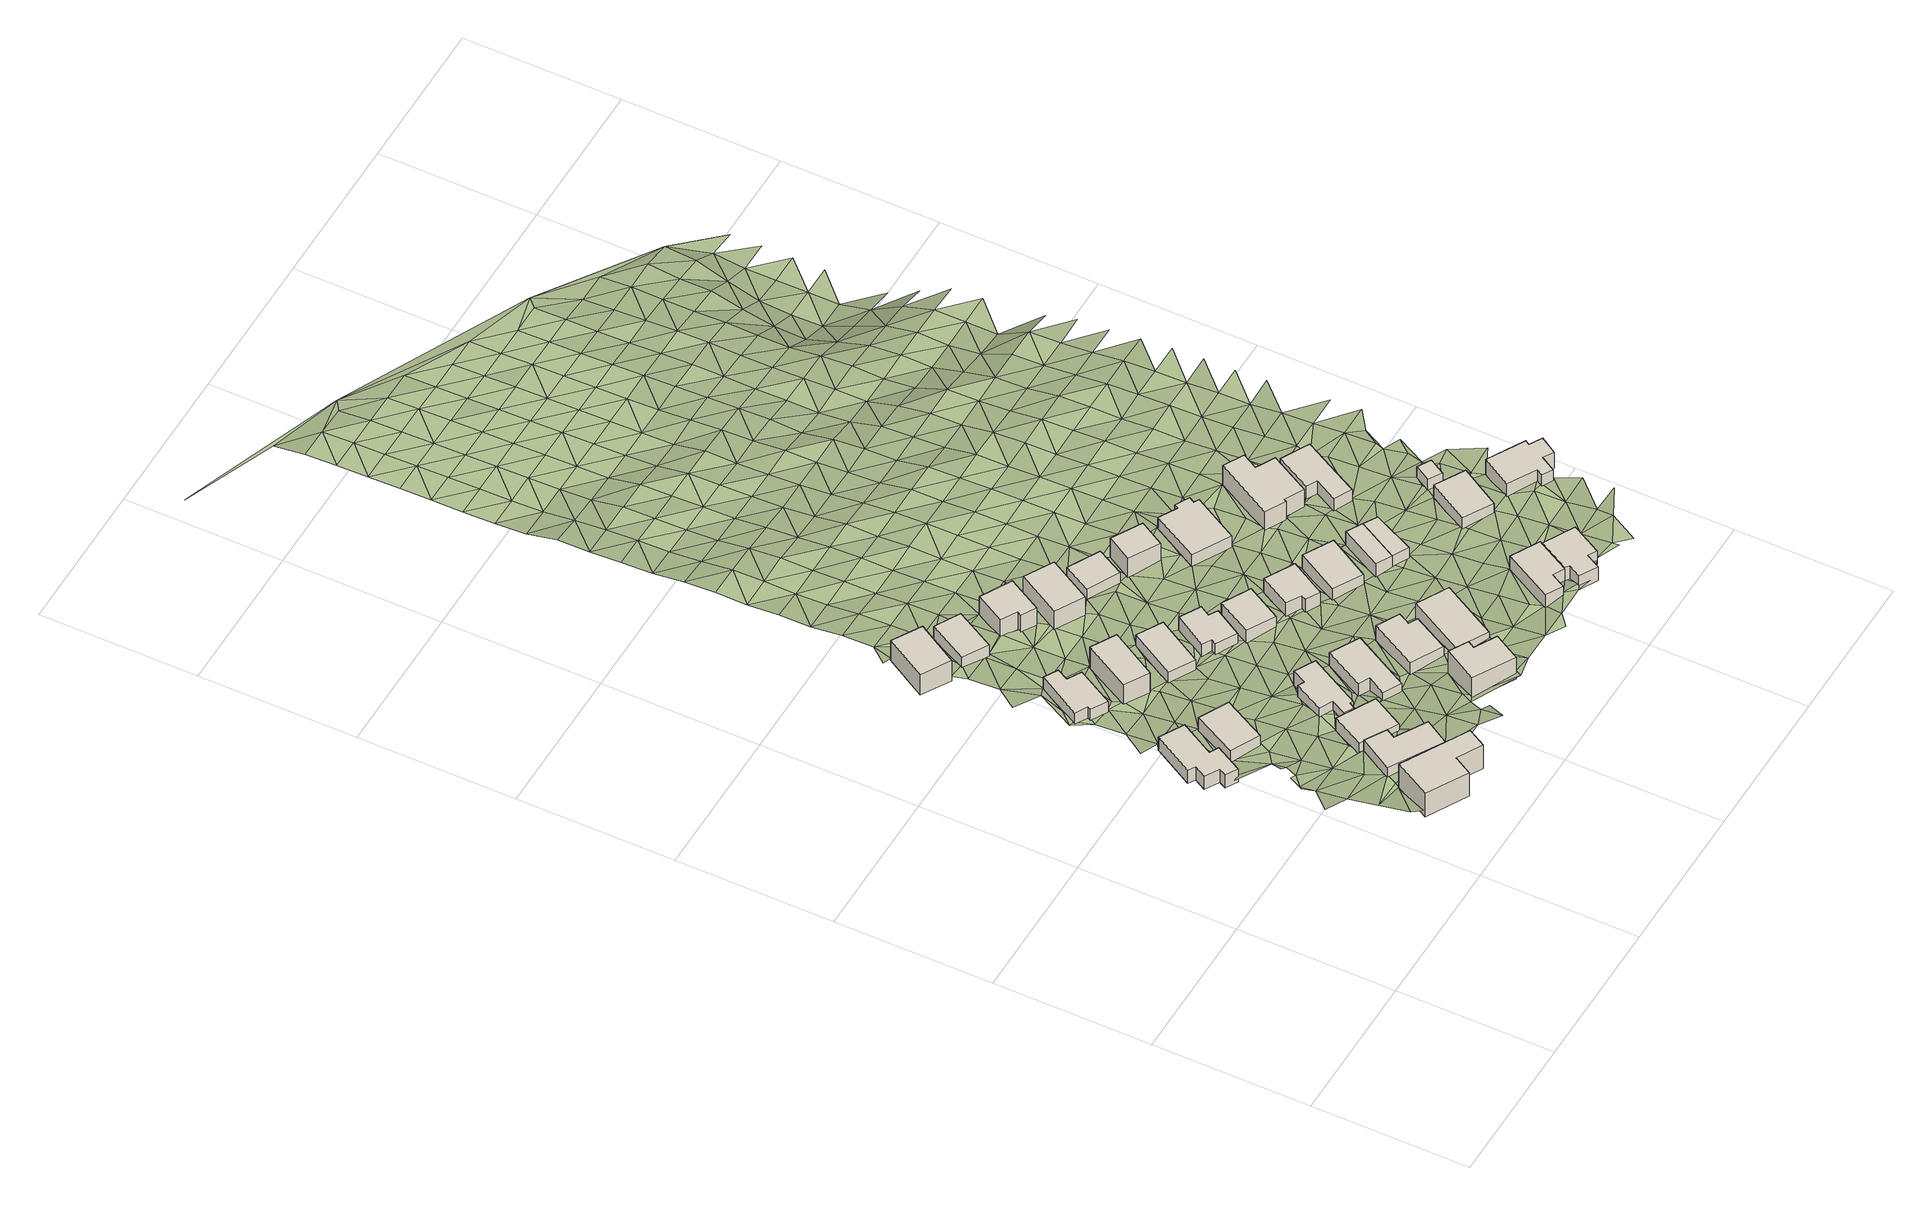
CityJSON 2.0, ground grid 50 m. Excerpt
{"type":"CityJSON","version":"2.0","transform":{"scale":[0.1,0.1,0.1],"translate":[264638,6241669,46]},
"CityObjects":{
"building1":{"type":"Building","attributes":{"osm_address":"7 Baris Road University Estate Cape Town","osm_building":"house","osm_building:levels":"2","footprint":{"type":"Polygon"},"plus_code":"4FRW3F63+9HP","ground_height":84.96,"building_height":6.9,"roof_height":91.86},"geometry":[{"type":"Solid","lod":"1","boundaries":[[[[0,1,2,3]],[[1,4,5,2]],[[4,6,7,5]],[[6,8,9,7]],[[8,10,11,9]],[[10,0,3,11]],[[3,2,5,7,9,11]],[[10,8,6,4,1,0]]]]}]},
"building2":{"type":"Building","attributes":{"osm_address":"58 Ritchie Street University Estate Cape Town","osm_building":"house","osm_building:levels":"1","footprint":{"type":"Polygon"},"plus_code":"4FRW3F63+JGF","ground_height":74.18,"building_height":4.1,"roof_height":78.28},"geometry":[{"type":"Solid","lod":"1","boundaries":[[[[12,13,14,15]],[[13,16,17,14]],[[16,18,19,17]],[[18,20,21,19]],[[20,22,23,21]],[[22,24,25,23]],[[24,26,27,25]],[[26,28,29,27]],[[28,30,31,29]],[[30,12,15,31]],[[15,14,17,19,21,23,25,27,29,31]],[[30,28,26,24,22,20,18,16,13,12]]]]}]},
"building3":{"type":"Building","attributes":{"osm_address":"5 Baris Road University Estate Cape Town","osm_building":"house","osm_building:levels":"1","footprint":{"type":"Polygon"},"plus_code":"4FRW3F63+CJC","ground_height":81.28,"building_height":4.1,"roof_height":85.38},"geometry":[{"type":"Solid","lod":"1","boundaries":[[[[32,33,34,35]],[[33,36,37,34]],[[36,38,39,37]],[[38,40,41,39]],[[40,42,43,41]],[[42,32,35,43]],[[35,34,37,39,41,43]],[[42,40,38,36,33,32]]]]}]},
"building4":{"type":"Building","attributes":{"osm_address":"60 Ritchie Street University Estate Cape Town","osm_building":"house","osm_building:levels":"1","footprint":{"type":"Polygon"},"plus_code":"4FRW3F63+JH4","ground_height":74.35,"building_height":4.1,"roof_height":78.45},"geometry":[{"type":"Solid","lod":"1","boundaries":[[[[44,45,46,47]],[[45,48,49,46]],[[48,50,51,49]],[[50,44,47,51]],[[47,46,49,51]],[[50,48,45,44]]]]}]},
"building5":{"type":"Building","attributes":{"osm_address":"3 Baris Road University Estate Cape Town","osm_building":"house","osm_building:levels":"1","footprint":{"type":"Polygon"},"plus_code":"4FRW3F63+FJH","ground_height":78.42,"building_height":4.1,"roof_height":82.52},"geometry":[{"type":"Solid","lod":"1","boundaries":[[[[52,53,54,55]],[[53,56,57,54]],[[56,58,59,57]],[[58,52,55,59]],[[55,54,57,59]],[[58,56,53,52]]]]}]},
"building6":{"type":"Building","attributes":{"osm_address":"67 Ritchie Street University Estate Cape Town","osm_building":"house","osm_building:levels":"1","footprint":{"type":"Polygon"},"plus_code":"4FRW3F63+QH6","ground_height":70.47,"building_height":4.1,"roof_height":74.57},"geometry":[{"type":"Solid","lod":"1","boundaries":[[[[60,61,62,63]],[[61,64,65,62]],[[64,66,67,65]],[[66,68,69,67]],[[68,70,71,69]],[[70,72,73,71]],[[72,74,75,73]],[[74,60,63,75]],[[63,62,65,67,69,71,73,75]],[[74,72,70,68,66,64,61,60]]]]}]},
"building7":{"type":"Building","attributes":{"osm_address":"38 Selbourne Road University Estate Cape Town","osm_building":"house","osm_building:levels":"2","footprint":{"type":"Polygon"},"plus_code":"4FRW3F63+WGG","ground_height":69.22,"building_height":6.9,"roof_height":76.12},"geometry":[{"type":"Solid","lod":"1","boundaries":[[[[76,77,78,79]],[[77,80,81,78]],[[80,82,83,81]],[[82,76,79,83]],[[79,78,81,83]],[[82,80,77,76]]]]}]},
"building8":{"type":"Building","attributes":{"osm_address":"1 Baris Road University Estate Cape Town","osm_building":"house","osm_building:levels":"1","footprint":{"type":"Polygon"},"plus_code":"4FRW3F63+GMW","ground_height":75.71,"building_height":4.1,"roof_height":79.81},"geometry":[{"type":"Solid","lod":"1","boundaries":[[[[84,85,86,87]],[[85,88,89,86]],[[88,90,91,89]],[[90,92,93,91]],[[92,94,95,93]],[[94,96,97,95]],[[96,98,99,97]],[[98,100,101,99]],[[100,102,103,101]],[[102,84,87,103]],[[87,86,89,91,93,95,97,99,101,103]],[[102,100,98,96,94,92,90,88,85,84]]]]}]},
"building9":{"type":"Building","attributes":{"osm_address":"69 Ritchie Street University Estate Cape Town","osm_building":"house","osm_building:levels":"2","footprint":{"type":"Polygon"},"plus_code":"4FRW3F63+PJV","ground_height":71.17,"building_height":6.9,"roof_height":78.07},"geometry":[{"type":"Solid","lod":"1","boundaries":[[[[104,105,106,107]],[[105,108,109,106]],[[108,110,111,109]],[[110,104,107,111]],[[107,106,109,111]],[[110,108,105,104]]]]}]},
"building10":{"type":"Building","attributes":{"osm_address":"40 Selbourne Road University Estate Cape Town","osm_building":"house","osm_building:levels":"1","footprint":{"type":"Polygon"},"plus_code":"4FRW3F63+WH5","ground_height":68.8,"building_height":4.1,"roof_height":72.9},"geometry":[{"type":"Solid","lod":"1","boundaries":[[[[112,113,114,115]],[[113,116,117,114]],[[116,118,119,117]],[[118,112,115,119]],[[115,114,117,119]],[[118,116,113,112]]]]}]},
"building11":{"type":"Building","attributes":{"osm_address":"64 Ritchie Street University Estate Cape Town","osm_building":"house","osm_building:levels":"1","footprint":{"type":"Polygon"},"plus_code":"4FRW3F63+GPG","ground_height":76.94,"building_height":4.1,"roof_height":81.04},"geometry":[{"type":"Solid","lod":"1","boundaries":[[[[120,121,122,123]],[[121,124,125,122]],[[124,126,127,125]],[[126,128,129,127]],[[128,130,131,129]],[[130,120,123,131]],[[123,122,125,127,129,131]],[[130,128,126,124,121,120]]]]}]},
"building12":{"type":"Building","attributes":{"osm_address":"71 Ritchie Street University Estate Cape Town","osm_building":"house","osm_building:levels":"1","footprint":{"type":"Polygon"},"plus_code":"4FRW3F63+PM8","ground_height":70.2,"building_height":4.1,"roof_height":74.3},"geometry":[{"type":"Solid","lod":"1","boundaries":[[[[132,133,134,135]],[[133,136,137,134]],[[136,138,139,137]],[[138,132,135,139]],[[135,134,137,139]],[[138,136,133,132]]]]}]},
"building13":{"type":"Building","attributes":{"osm_address":"8 Lorraine Avenue University Estate Cape Town","osm_building":"house","osm_building:levels":"2","footprint":{"type":"Polygon"},"plus_code":"4FRW3F63+CQ4","ground_height":81.63,"building_height":6.9,"roof_height":88.53},"geometry":[{"type":"Solid","lod":"1","boundaries":[[[[140,141,142,143]],[[141,144,145,142]],[[144,146,147,145]],[[146,148,149,147]],[[148,150,151,149]],[[150,140,143,151]],[[143,142,145,147,149,151]],[[150,148,146,144,141,140]]]]}]},
"building14":{"type":"Building","attributes":{"osm_address":"42 Selbourne Road University Estate Cape Town","osm_building":"house","osm_building:levels":"2","footprint":{"type":"Polygon"},"plus_code":"4FRW3F63+VMJ","ground_height":68.02,"building_height":6.9,"roof_height":74.92},"geometry":[{"type":"Solid","lod":"1","boundaries":[[[[152,153,154,155]],[[153,156,157,154]],[[156,158,159,157]],[[158,160,161,159]],[[160,162,163,161]],[[162,152,155,163]],[[155,154,157,159,161,163]],[[162,160,158,156,153,152]]]]}]},
"building15":{"type":"Building","attributes":{"osm_address":"66 Ritchie Street University Estate Cape Town","osm_building":"house","osm_building:levels":"1","footprint":{"type":"Polygon"},"plus_code":"4FRW3F63+FQQ","ground_height":78.39,"building_height":4.1,"roof_height":82.49},"geometry":[{"type":"Solid","lod":"1","boundaries":[[[[164,165,166,167]],[[165,168,169,166]],[[168,170,171,169]],[[170,172,173,171]],[[172,174,175,173]],[[174,164,167,175]],[[167,166,169,171,173,175]],[[174,172,170,168,165,164]]]]}]},
"building16":{"type":"Building","attributes":{"osm_address":"73 Ritchie Street University Estate Cape Town","osm_building":"house","osm_building:levels":"1","footprint":{"type":"Polygon"},"plus_code":"4FRW3F63+MPP","ground_height":71.17,"building_height":4.1,"roof_height":75.27},"geometry":[{"type":"Solid","lod":"1","boundaries":[[[[176,177,178,179]],[[177,180,181,178]],[[180,182,183,181]],[[182,184,185,183]],[[184,186,187,185]],[[186,188,189,187]],[[188,190,191,189]],[[190,176,179,191]],[[179,178,181,183,185,187,189,191]],[[190,188,186,184,182,180,177,176]]]]}]},
"building17":{"type":"Building","attributes":{"osm_address":"44 Selbourne Road University Estate Cape Town","osm_building":"house","osm_building:levels":"2","footprint":{"type":"Polygon"},"plus_code":"4FRW3F63+RPR","ground_height":68.4,"building_height":6.9,"roof_height":75.3},"geometry":[{"type":"Solid","lod":"1","boundaries":[[[[192,193,194,195]],[[193,196,197,194]],[[196,198,199,197]],[[198,192,195,199]],[[195,194,197,199]],[[198,196,193,192]]]]}]},
"building18":{"type":"Building","attributes":{"osm_address":"75 Ritchie Street University Estate Cape Town","osm_building":"house","osm_building:levels":"1","footprint":{"type":"Polygon"},"plus_code":"4FRW3F63+MQ3","ground_height":72.49,"building_height":4.1,"roof_height":76.59},"geometry":[{"type":"Solid","lod":"1","boundaries":[[[[200,201,202,203]],[[201,204,205,202]],[[204,206,207,205]],[[206,200,203,207]],[[203,202,205,207]],[[206,204,201,200]]]]}]},
"building19":{"type":"Building","attributes":{"osm_address":"68 Ritchie Street University Estate Cape Town","osm_building":"house","osm_building:levels":"1","footprint":{"type":"Polygon"},"plus_code":"4FRW3F63+FR9","ground_height":78.39,"building_height":4.1,"roof_height":82.49},"geometry":[{"type":"Solid","lod":"1","boundaries":[[[[208,209,210,211]],[[209,212,213,210]],[[212,214,215,213]],[[214,208,211,215]],[[211,210,213,215]],[[214,212,209,208]]]]}]},
"building20":{"type":"Building","attributes":{"osm_address":"46 Selbourne Road University Estate Cape Town","osm_building":"house","osm_building:levels":"1","footprint":{"type":"Polygon"},"plus_code":"4FRW3F63+RQC","ground_height":68.45,"building_height":4.1,"roof_height":72.55},"geometry":[{"type":"Solid","lod":"1","boundaries":[[[[216,217,218,219]],[[217,220,221,218]],[[220,222,223,221]],[[222,216,219,223]],[[219,218,221,223]],[[222,220,217,216]]]]}]},
"building21":{"type":"Building","attributes":{"osm_address":"77 Ritchie Street University Estate Cape Town","osm_building":"house","osm_building:levels":"1","footprint":{"type":"Polygon"},"plus_code":"4FRW3F63+JRP","ground_height":73.94,"building_height":4.1,"roof_height":78.04},"geometry":[{"type":"Solid","lod":"1","boundaries":[[[[224,225,226,227]],[[225,228,229,226]],[[228,230,231,229]],[[230,232,233,231]],[[232,234,235,233]],[[234,224,227,235]],[[227,226,229,231,233,235]],[[234,232,230,228,225,224]]]]}]},
"building22":{"type":"Building","attributes":{"osm_address":"79 Ritchie Street University Estate Cape Town","osm_building":"house","osm_building:levels":"1","footprint":{"type":"Polygon"},"plus_code":"4FRW3F63+JV4","ground_height":73.76,"building_height":4.1,"roof_height":77.86},"geometry":[{"type":"Solid","lod":"1","boundaries":[[[[236,237,238,239]],[[237,240,241,238]],[[240,242,243,241]],[[242,236,239,243]],[[239,238,241,243]],[[242,240,237,236]]]]}]},
"building23":{"type":"Building","attributes":{"osm_address":"48 Selbourne Road University Estate Cape Town","osm_building":"house","osm_building:levels":"2","footprint":{"type":"Polygon"},"plus_code":"4FRW3F63+RR2","ground_height":69.03,"building_height":6.9,"roof_height":75.93},"geometry":[{"type":"Solid","lod":"1","boundaries":[[[[244,245,246,247]],[[245,248,249,246]],[[248,250,251,249]],[[250,244,247,251]],[[247,246,249,251]],[[250,248,245,244]]]]}]},
"building24":{"type":"Building","attributes":{"osm_address":"70 Ritchie Street University Estate Cape Town","osm_building":"house","osm_building:levels":"1","footprint":{"type":"Polygon"},"plus_code":"4FRW3F63+CX2","ground_height":80.98,"building_height":4.1,"roof_height":85.08},"geometry":[{"type":"Solid","lod":"1","boundaries":[[[[252,253,254,255]],[[253,256,257,254]],[[256,258,259,257]],[[258,260,261,259]],[[260,262,263,261]],[[262,264,265,263]],[[264,252,255,265]],[[255,254,257,259,261,263,265]],[[264,262,260,258,256,253,252]]]]}]},
"building25":{"type":"Building","attributes":{"osm_address":"81 Ritchie Street University Estate Cape Town","osm_building":"house","osm_building:levels":"1","footprint":{"type":"Polygon"},"plus_code":"4FRW3F63+HWM","ground_height":75.16,"building_height":4.1,"roof_height":79.26},"geometry":[{"type":"Solid","lod":"1","boundaries":[[[[266,267,268,269,270,271]],[[267,272,273,269,268]],[[272,274,275,273]],[[274,266,271,270,275]],[[270,269,273,275]],[[274,272,267,266]]]]}]},
"building26":{"type":"Building","attributes":{"osm_address":"50 Selbourne Road University Estate Cape Town","osm_building":"house","osm_building:levels":"1","footprint":{"type":"Polygon"},"plus_code":"4FRW3F63+QV7","ground_height":70.13,"building_height":4.1,"roof_height":74.23},"geometry":[{"type":"Solid","lod":"1","boundaries":[[[[276,277,278,279]],[[277,280,281,278]],[[280,282,283,281]],[[282,284,285,283]],[[284,286,287,285]],[[286,288,289,287]],[[288,290,291,289]],[[290,276,279,291]],[[279,278,281,283,285,287,289,291]],[[290,288,286,284,282,280,277,276]]]]}]},
"building27":{"type":"Building","attributes":{"osm_address":"72 Ritchie Street University Estate Cape Town","osm_building":"house","osm_building:levels":"1","footprint":{"type":"Polygon"},"plus_code":"4FRW3F64+92R","ground_height":81.49,"building_height":4.1,"roof_height":85.59},"geometry":[{"type":"Solid","lod":"1","boundaries":[[[[292,293,265,294,295,255]],[[293,296,297,294,265]],[[296,298,299,297]],[[298,300,301,299]],[[300,302,303,301]],[[302,304,305,303]],[[304,306,307,305]],[[306,292,255,295,307]],[[295,294,297,299,301,303,305,307]],[[306,304,302,300,298,296,293,292]]]]}]},
"building28":{"type":"Building","attributes":{"osm_address":"4 Lorraine Avenue University Estate Cape Town","osm_building":"house","osm_building:levels":"1","footprint":{"type":"Polygon"},"plus_code":"4FRW3F63+HWH","ground_height":75.11,"building_height":4.1,"roof_height":79.21},"geometry":[{"type":"Solid","lod":"1","boundaries":[[[[308,309,310,311]],[[309,312,313,310]],[[312,314,271,313]],[[314,308,311,271]],[[311,310,313,271]],[[314,312,309,308]]]]}]},
"building29":{"type":"Building","attributes":{"osm_address":"52 Selbourne Road University Estate Cape Town","osm_building":"house","osm_building:levels":"2","footprint":{"type":"Polygon"},"plus_code":"4FRW3F63+PX6","ground_height":71.65,"building_height":6.9,"roof_height":78.55},"geometry":[{"type":"Solid","lod":"1","boundaries":[[[[315,316,317,318]],[[316,319,320,317]],[[319,321,322,320]],[[321,323,324,322]],[[323,325,326,324]],[[325,327,328,326]],[[327,329,330,328]],[[329,315,318,330]],[[318,317,320,322,324,326,328,330]],[[329,327,325,323,321,319,316,315]]]]}]},
"building30":{"type":"Building","attributes":{"osm_address":"83 Ritchie Street University Estate Cape Town","osm_building":"house","osm_building:levels":"1","footprint":{"type":"Polygon"},"plus_code":"4FRW3F64+G2P","ground_height":77.54,"building_height":4.1,"roof_height":81.64},"geometry":[{"type":"Solid","lod":"1","boundaries":[[[[331,332,333,334]],[[332,335,336,333]],[[335,337,338,336]],[[337,331,334,338]],[[334,333,336,338]],[[337,335,332,331]]]]}]},
"building31":{"type":"Building","attributes":{"osm_address":"54 Selbourne Road University Estate Cape Town","osm_building":"house","osm_building:levels":"1","footprint":{"type":"Polygon"},"plus_code":"4FRW3F64+M2C","ground_height":73.31,"building_height":4.1,"roof_height":77.41},"geometry":[{"type":"Solid","lod":"1","boundaries":[[[[339,340,341,342]],[[340,343,344,341]],[[343,345,346,344]],[[345,347,348,346]],[[347,349,350,348]],[[349,339,342,350]],[[342,341,344,346,348,350]],[[349,347,345,343,340,339]]]]}]},
"building32":{"type":"Building","attributes":{"osm_address":"Ritchie Street University Estate Cape Town","osm_building":"garage","osm_building:levels":"1","footprint":{"type":"Polygon"},"plus_code":"4FRW3F64+H3C","ground_height":76.49,"building_height":4.1,"roof_height":80.59},"geometry":[{"type":"Solid","lod":"1","boundaries":[[[[351,352,353,354]],[[352,355,356,353]],[[355,357,358,356]],[[357,351,354,358]],[[354,353,356,358]],[[357,355,352,351]]]]}]},
"building33":{"type":"Building","attributes":{"osm_address":"85 Ritchie Street University Estate Cape Town","osm_building":"house","osm_building:levels":"1","footprint":{"type":"Polygon"},"plus_code":"4FRW3F64+F4R","ground_height":79.51,"building_height":4.1,"roof_height":83.61},"geometry":[{"type":"Solid","lod":"1","boundaries":[[[[359,360,361,362]],[[360,363,364,361]],[[363,365,366,364]],[[365,367,368,366]],[[367,369,370,368]],[[369,371,372,370]],[[371,373,374,372]],[[373,375,376,374]],[[375,377,378,376]],[[377,359,362,378]],[[362,361,364,366,368,370,372,374,376,378]],[[377,375,373,371,369,367,365,363,360,359]]]]}]},
"terrain1":{"type":"TINRelief","geometry":[{"type":"CompositeSurface","lod":"1","boundaries":[[[379,380,0]],[[379,0,381]],[[382,383,384]],[[381,385,382]],[[386,381,0]],[[383,387,388]],[[382,389,383]],[[381,386,385]],[[389,382,385]],[[390,387,383]],[[391,392,387]],[[383,389,390]],[[393,394,395]],[[387,390,391]],[[396,386,0]],[[397,395,394]],[[397,398,395]],[[391,399,400]],[[401,400,394]],[[399,391,390]],[[385,38,389]],[[385,386,396]],[[38,390,389]],[[399,394,400]],[[397,394,402]],[[399,402,394]],[[403,398,404]],[[405,406,407]],[[0,408,396]],[[38,409,390]],[[390,410,399]],[[411,398,397]],[[412,397,402]],[[13,404,407]],[[413,390,409]],[[410,390,413]],[[404,398,411]],[[402,399,414]],[[409,38,36]],[[404,415,407]],[[407,416,405]],[[402,414,412]],[[417,418,419]],[[408,420,396]],[[399,410,414]],[[409,53,413]],[[421,419,418]],[[418,417,422]],[[423,409,36]],[[405,424,417]],[[411,415,404]],[[423,36,33]],[[416,407,415]],[[425,418,422]],[[413,53,410]],[[424,422,417]],[[426,409,423]],[[396,420,427]],[[428,419,421]],[[429,423,33]],[[424,405,416]],[[412,414,430]],[[66,421,418]],[[430,44,412]],[[410,431,414]],[[410,53,431]],[[432,429,396]],[[429,426,423]],[[433,428,434]],[[411,435,415]],[[44,436,411]],[[427,432,396]],[[424,416,437]],[[421,66,428]],[[435,411,436]],[[437,438,424]],[[53,439,440]],[[414,441,430]],[[415,442,416]],[[440,431,53]],[[439,53,443]],[[429,444,426]],[[434,428,66]],[[414,431,441]],[[438,445,424]],[[443,53,446]],[[447,437,416]],[[435,442,415]],[[432,444,429]],[[44,430,448]],[[439,449,440]],[[440,449,431]],[[426,444,446]],[[450,432,427]],[[427,451,450]],[[66,452,434]],[[447,416,442]],[[441,448,430]],[[453,454,455]],[[456,436,44]],[[457,455,434]],[[443,458,459]],[[446,458,443]],[[460,438,437]],[[64,461,66]],[[462,441,431]],[[445,64,463]],[[436,456,435]],[[452,66,461]],[[464,450,451]],[[456,44,448]],[[465,432,450]],[[434,452,457]],[[460,445,438]],[[444,466,446]],[[453,455,457]],[[462,448,441]],[[467,468,469]],[[458,446,470]],[[435,471,442]],[[454,453,82]],[[472,446,466]],[[473,444,432]],[[471,447,442]],[[432,465,474]],[[445,460,64]],[[446,472,470]],[[461,64,475]],[[435,456,476]],[[470,477,458]],[[478,466,444]],[[476,471,435]],[[84,448,462]],[[469,468,82]],[[432,474,473]],[[466,478,472]],[[457,479,453]],[[462,480,84]],[[461,481,452]],[[452,479,457]],[[472,482,470]],[[475,64,460]],[[444,473,478]],[[483,474,465]],[[484,458,477]],[[447,471,485]],[[453,112,82]],[[456,448,486]],[[448,84,487]],[[481,461,475]],[[481,479,452]],[[469,82,488]],[[476,489,471]],[[465,490,483]],[[477,470,120]],[[469,491,492]],[[105,447,485]],[[448,487,486]],[[140,474,483]],[[493,476,456]],[[112,488,82]],[[491,469,488]],[[140,473,474]],[[484,487,84]],[[478,473,494]],[[477,120,484]],[[495,478,494]],[[479,481,496]],[[497,498,492]],[[475,460,499]],[[493,456,486]],[[493,489,476]],[[485,471,500]],[[460,105,501]],[[496,502,479]],[[492,491,497]],[[490,503,483]],[[494,473,140]],[[502,504,479]],[[501,499,460]],[[495,505,478]],[[479,504,506]],[[475,507,481]],[[488,112,508]],[[485,500,105]],[[487,484,509]],[[481,510,496]],[[511,489,512]],[[489,493,512]],[[513,514,498]],[[501,105,500]],[[497,515,498]],[[489,511,516]],[[140,517,494]],[[509,484,120]],[[518,486,487]],[[488,519,491]],[[475,499,507]],[[508,112,506]],[[502,496,520]],[[514,513,521]],[[481,522,510]],[[510,520,496]],[[498,515,513]],[[494,523,495]],[[512,524,511]],[[525,509,120]],[[493,486,526]],[[140,150,517]],[[490,527,503]],[[519,497,491]],[[528,481,507]],[[133,489,516]],[[487,509,518]],[[522,481,528]],[[529,494,517]],[[508,519,488]],[[120,505,525]],[[504,502,153]],[[530,512,493]],[[506,504,153]],[[500,531,501]],[[518,526,486]],[[508,506,153]],[[505,495,523]],[[532,517,150]],[[150,533,534]],[[516,511,176]],[[526,530,493]],[[534,503,527]],[[501,535,499]],[[536,515,497]],[[537,538,521]],[[529,517,532]],[[513,539,521]],[[509,525,540]],[[133,531,500]],[[497,519,536]],[[525,505,540]],[[507,499,541]],[[538,537,542]],[[150,534,543]],[[516,176,133]],[[501,531,535]],[[521,539,537]],[[527,543,534]],[[544,513,515]],[[545,532,150]],[[546,508,153]],[[508,546,519]],[[507,192,528]],[[535,541,499]],[[515,536,544]],[[150,543,545]],[[192,522,528]],[[532,547,529]],[[505,523,540]],[[526,518,548]],[[549,518,509]],[[550,551,542]],[[201,530,526]],[[540,552,509]],[[553,543,527]],[[554,539,513]],[[153,555,546]],[[556,555,153]],[[542,537,550]],[[176,557,133]],[[519,558,536]],[[509,552,549]],[[513,544,554]],[[531,133,559]],[[522,192,556]],[[560,530,201]],[[549,548,518]],[[558,519,546]],[[560,561,562]],[[562,561,563]],[[557,176,563]],[[564,565,551]],[[550,566,551]],[[541,535,567]],[[568,545,543]],[[569,540,523]],[[559,133,557]],[[532,208,547]],[[570,535,531]],[[536,571,544]],[[201,561,560]],[[537,539,572]],[[201,563,561]],[[543,553,568]],[[539,554,573]],[[172,547,174]],[[569,552,540]],[[565,564,574]],[[556,575,555]],[[571,536,558]],[[551,566,564]],[[569,523,174]],[[576,548,549]],[[546,555,577]],[[572,550,537]],[[174,547,578]],[[531,559,570]],[[539,573,572]],[[535,570,567]],[[575,556,192]],[[579,549,552]],[[544,580,554]],[[567,198,541]],[[581,563,201]],[[547,208,578]],[[582,545,568]],[[546,577,558]],[[174,578,569]],[[583,548,576]],[[555,575,577]],[[580,544,571]],[[557,563,584]],[[576,549,585]],[[586,566,550]],[[587,574,588]],[[589,552,569]],[[564,590,574]],[[591,579,552]],[[585,549,579]],[[559,557,584]],[[573,554,592]],[[550,572,586]],[[583,581,201]],[[552,589,591]],[[553,593,594]],[[584,563,581]],[[595,571,558]],[[596,587,588]],[[553,597,568]],[[592,554,580]],[[588,574,590]],[[575,192,598]],[[545,582,599]],[[567,570,600]],[[601,198,567]],[[578,602,569]],[[570,559,600]],[[578,208,602]],[[603,564,566]],[[558,577,595]],[[598,192,198]],[[576,604,583]],[[573,605,572]],[[566,586,603]],[[597,553,594]],[[568,606,582]],[[607,580,571]],[[596,608,609]],[[600,559,610]],[[584,611,559]],[[605,573,592]],[[589,612,591]],[[575,613,577]],[[614,590,564]],[[559,611,610]],[[198,601,598]],[[571,595,607]],[[588,608,596]],[[615,568,597]],[[602,208,599]],[[616,589,569]],[[572,617,586]],[[583,618,581]],[[615,606,568]],[[602,619,569]],[[575,598,613]],[[564,603,614]],[[618,584,581]],[[592,580,620]],[[609,621,622]],[[605,617,572]],[[618,583,604]],[[589,616,612]],[[623,595,577]],[[224,591,612]],[[569,619,616]],[[620,580,607]],[[609,608,621]],[[599,582,624]],[[586,625,603]],[[626,588,590]],[[600,610,216]],[[582,606,624]],[[623,577,613]],[[594,627,597]],[[590,614,628]],[[629,618,604]],[[630,611,584]],[[631,605,592]],[[598,601,632]],[[604,224,629]],[[622,633,634]],[[586,617,625]],[[610,611,635]],[[584,618,636]],[[620,631,592]],[[626,590,628]],[[621,633,622]],[[602,599,637]],[[638,627,594]],[[601,216,632]],[[602,637,619]],[[607,595,639]],[[603,640,614]],[[641,608,588]],[[584,636,630]],[[642,595,623]],[[216,610,245]],[[224,612,237]],[[613,598,643]],[[615,597,256]],[[640,603,625]],[[599,624,637]],[[644,616,619]],[[639,620,607]],[[617,605,645]],[[646,634,647]],[[611,630,648]],[[256,606,615]],[[639,595,642]],[[631,649,605]],[[588,626,641]],[[633,650,634]],[[629,224,651]],[[652,216,245]],[[611,648,635]],[[653,618,629]],[[623,613,643]],[[628,614,654]],[[655,621,608]],[[216,652,632]],[[643,598,632]],[[656,627,638]],[[617,645,625]],[[647,657,646]],[[644,619,658]],[[256,624,606]],[[637,658,619]],[[605,649,645]],[[654,614,640]],[[634,650,647]],[[659,631,620]],[[660,627,661]],[[651,224,237]],[[653,629,651]],[[661,627,656]],[[655,608,641]],[[618,662,636]],[[623,663,642]],[[628,664,626]],[[665,633,621]],[[666,652,245]],[[620,639,659]],[[662,630,636]],[[667,656,638]],[[648,668,635]],[[652,666,632]],[[669,640,625]],[[670,616,644]],[[663,623,643]],[[664,628,654]],[[658,671,644]],[[624,672,637]],[[673,661,656]],[[649,631,674]],[[633,665,650]],[[675,676,657]],[[662,618,653]],[[625,645,669]],[[621,655,665]],[[677,657,647]],[[668,678,635]],[[256,679,624]],[[648,630,680]],[[642,681,639]],[[626,682,641]],[[245,678,666]],[[637,683,658]],[[674,631,659]],[[670,684,616]],[[685,686,687]],[[672,624,679]],[[681,642,663]],[[682,626,664]],[[675,657,677]],[[651,237,688]],[[683,671,658]],[[648,680,668]],[[643,632,689]],[[654,640,690]],[[691,647,650]],[[692,693,676]],[[666,694,632]],[[669,695,640]],[[683,637,672]],[[639,696,659]],[[649,697,645]],[[670,644,267]],[[641,698,655]],[[674,699,649]],[[680,678,668]],[[650,665,691]],[[688,237,684]],[[651,700,653]],[[663,643,689]],[[667,701,702]],[[664,654,690]],[[693,692,686]],[[689,632,694]],[[696,639,681]],[[640,695,690]],[[698,641,682]],[[676,675,692]],[[697,669,645]],[[677,647,703]],[[649,699,697]],[[662,653,704]],[[670,267,684]],[[659,705,674]],[[655,706,665]],[[701,707,702]],[[256,708,679]],[[651,688,700]],[[691,703,647]],[[678,709,666]],[[688,684,267]],[[710,256,711]],[[683,672,712]],[[663,713,681]],[[664,714,682]],[[705,659,696]],[[706,655,698]],[[709,678,680]],[[679,708,672]],[[709,694,666]],[[715,695,669]],[[677,716,675]],[[700,704,653]],[[689,713,663]],[[690,714,664]],[[710,708,256]],[[717,683,712]],[[718,699,674]],[[665,719,691]],[[669,697,715]],[[703,716,677]],[[720,680,721]],[[722,662,704]],[[696,681,723]],[[698,682,724]],[[674,705,718]],[[665,706,719]],[[680,720,709]],[[717,725,683]],[[690,695,726]],[[711,292,727]],[[692,675,728]],[[712,672,729]],[[713,723,681]],[[714,724,682]],[[730,267,314]],[[731,688,267]],[[732,720,721]],[[733,689,694]],[[703,691,734]],[[686,692,687]],[[662,722,735]],[[707,736,737]],[[708,738,672]],[[739,700,688]],[[694,709,740]],[[695,715,726]],[[716,728,675]],[[720,732,709]],[[662,735,741]],[[696,742,705]],[[699,743,697]],[[700,739,704]],[[699,718,744]],[[710,711,745]],[[737,746,707]],[[734,691,719]],[[729,672,738]],[[731,267,730]],[[717,712,747]],[[746,727,707]],[[689,733,713]],[[748,714,690]],[[698,749,706]],[[314,725,730]],[[733,694,740]],[[696,723,742]],[[724,750,698]],[[731,739,688]],[[697,743,715]],[[745,711,727]],[[699,744,743]],[[726,748,690]],[[728,751,692]],[[747,712,729]],[[710,752,708]],[[705,753,718]],[[719,706,749]],[[754,716,703]],[[282,755,741]],[[698,750,749]],[[703,734,756]],[[717,757,725]],[[709,732,758]],[[282,759,732]],[[760,723,713]],[[724,714,761]],[[753,705,742]],[[704,321,722]],[[751,687,692]],[[740,709,758]],[[741,759,282]],[[762,726,715]],[[728,716,754]],[[745,727,746]],[[752,710,745]],[[747,757,717]],[[760,713,733]],[[763,738,708]],[[748,761,714]],[[703,756,754]],[[731,730,764]],[[765,739,766]],[[730,725,767]],[[744,718,768]],[[719,769,734]],[[732,759,758]],[[731,766,739]],[[746,737,770]],[[771,770,737]],[[762,715,743]],[[729,738,763]],[[722,321,735]],[[723,772,742]],[[773,750,724]],[[768,718,753]],[[769,719,749]],[[735,321,741]],[[752,763,708]],[[764,766,731]],[[740,774,733]],[[730,775,764]],[[776,751,728]],[[725,757,767]],[[760,772,723]],[[761,773,724]],[[741,321,759]],[[729,335,747]],[[777,748,726]],[[756,734,778]],[[740,758,774]],[[779,726,762]],[[754,776,728]],[[775,730,767]],[[746,780,745]],[[781,753,742]],[[744,782,743]],[[750,783,749]],[[744,768,784]],[[778,734,769]],[[776,687,751]],[[785,746,770]],[[757,747,335]],[[766,764,786]],[[760,733,787]],[[748,777,761]],[[772,781,742]],[[726,779,777]],[[750,773,783]],[[786,788,766]],[[762,743,782]],[[756,789,754]],[[785,780,746]],[[733,774,787]],[[744,784,782]],[[752,745,790]],[[758,759,791]],[[768,753,792]],[[769,749,793]],[[794,759,321]],[[756,778,789]],[[795,763,752]],[[796,766,788]],[[797,773,761]],[[781,792,753]],[[783,793,749]],[[757,335,798]],[[767,757,799]],[[774,758,791]],[[772,760,800]],[[762,801,779]],[[802,776,754]],[[790,745,780]],[[759,794,791]],[[760,787,803]],[[761,777,797]],[[804,757,798]],[[805,784,768]],[[769,806,778]],[[776,807,687]],[[767,799,775]],[[782,801,762]],[[754,789,802]],[[795,752,790]],[[808,794,321]],[[770,809,785]],[[799,757,804]],[[760,803,800]],[[792,805,768]],[[793,806,769]],[[810,763,795]],[[796,788,340]],[[774,811,787]],[[812,781,772]],[[813,783,773]],[[797,814,773]],[[808,815,796]],[[816,798,335]],[[777,779,817]],[[778,818,789]],[[811,774,791]],[[801,819,779]],[[776,802,807]],[[785,820,780]],[[782,784,821]],[[783,813,793]],[[816,335,810]],[[822,804,798]],[[772,800,812]],[[805,823,784]],[[813,773,814]],[[806,818,778]],[[824,775,799]],[[780,825,790]],[[803,787,826]],[[792,781,827]],[[817,797,777]],[[340,828,796]],[[779,819,817]],[[829,795,790]],[[830,808,796]],[[794,808,831]],[[799,804,822]],[[794,831,791]],[[782,821,801]],[[789,832,802]],[[796,828,830]],[[826,787,811]],[[784,823,821]],[[824,833,775]],[[834,825,780]],[[359,810,795]],[[792,827,805]],[[835,806,793]],[[825,829,790]],[[781,812,827]],[[818,832,789]],[[833,836,775]],[[837,816,810]],[[820,834,780]],[[340,836,828]],[[831,808,830]],[[838,814,797]],[[793,813,835]],[[822,839,799]],[[811,791,840]],[[841,800,803]],[[842,819,801]],[[807,802,843]],[[687,807,844]],[[803,826,845]],[[797,817,838]],[[810,359,837]],[[816,846,357]],[[847,830,828]],[[816,837,846]],[[848,823,805]],[[839,822,357]],[[840,791,831]],[[821,842,801]],[[832,843,802]],[[800,841,812]],[[818,806,849]],[[803,845,841]],[[805,827,848]],[[799,850,824]],[[828,836,847]],[[835,851,806]],[[811,852,826]],[[819,853,817]],[[813,814,854]],[[855,799,839]],[[357,846,839]],[[814,838,856]],[[818,849,832]],[[852,811,840]],[[842,853,819]],[[806,851,849]],[[855,850,799]],[[830,857,831]],[[359,858,837]],[[859,821,823]],[[854,835,813]],[[860,830,847]],[[848,861,823]],[[854,814,856]],[[837,862,846]],[[833,824,863]],[[845,826,864]],[[827,812,865]],[[838,817,866]],[[846,862,839]],[[841,867,812]],[[850,868,824]],[[843,844,807]],[[863,836,833]],[[859,842,821]],[[869,843,832]],[[830,860,857]],[[826,852,864]],[[823,861,859]],[[853,866,817]],[[837,858,862]],[[870,840,831]],[[865,848,827]],[[871,851,835]],[[872,855,839]],[[824,868,863]],[[812,867,865]],[[832,849,869]],[[873,841,845]],[[836,874,847]],[[875,856,838]],[[835,854,871]],[[872,850,855]],[[831,857,870]],[[864,873,845]],[[866,875,838]],[[876,852,840]],[[848,877,861]],[[853,842,878]],[[851,879,849]],[[874,836,863]],[[880,842,859]],[[869,844,843]],[[850,881,868]],[[882,860,847]],[[883,867,841]],[[856,884,854]],[[877,848,865]],[[851,871,879]],[[687,844,885]],[[852,876,864]],[[853,878,866]],[[840,870,876]],[[841,873,883]],[[868,881,863]],[[842,880,878]],[[875,884,856]],[[859,861,886]],[[887,869,849]],[[847,874,882]],[[857,860,888]],[[889,865,867]],[[871,854,890]],[[886,861,877]],[[887,849,879]],[[891,875,866]],[[867,883,889]],[[884,890,854]],[[857,888,870]],[[873,864,892]],[[880,859,893]],[[869,894,844]],[[860,882,888]],[[864,876,895]],[[866,878,891]],[[881,896,863]],[[874,863,896]],[[877,865,897]],[[879,871,898]],[[859,886,893]],[[894,869,887]],[[873,892,883]],[[892,864,895]],[[865,889,897]],[[890,898,871]],[[884,875,899]],[[891,900,875]],[[882,874,901]],[[876,870,902]],[[878,880,903]],[[904,887,879]],[[888,905,870]],[[893,906,880]],[[883,907,889]],[[886,877,908]],[[884,899,890]],[[897,909,877]],[[875,900,899]],[[898,904,879]],[[902,895,876]],[[903,891,878]],[[870,905,902]],[[907,883,892]],[[880,906,903]],[[908,893,886]],[[894,887,910]],[[908,877,909]],[[844,894,885]],[[911,888,882]],[[912,897,889]],[[913,898,890]],[[904,910,887]],[[891,914,900]],[[912,889,907]],[[890,899,913]],[[915,892,895]],[[916,906,893]],[[917,895,902]],[[914,891,903]],[[918,905,888]],[[904,898,919]],[[893,908,916]],[[910,920,894]],[[892,915,907]],[[921,909,897]],[[900,922,899]],[[915,895,917]],[[897,912,923]],[[898,913,919]],[[924,903,906]],[[922,900,914]],[[920,885,894]],[[925,902,905]],[[910,904,926]],[[897,923,921]],[[906,916,924]],[[927,912,907]],[[908,909,928]],[[929,913,899]],[[919,926,904]],[[914,903,930]],[[907,915,927]],[[929,899,922]],[[931,917,902]],[[908,928,916]],[[932,920,910]],[[928,909,921]],[[903,924,930]],[[926,932,910]],[[933,923,912]],[[934,919,913]],[[932,885,920]],[[927,935,912]],[[936,913,929]],[[915,917,937]],[[916,938,924]],[[922,914,939]],[[930,940,914]],[[923,933,921]],[[912,935,933]],[[938,916,928]],[[934,913,936]],[[937,927,915]],[[929,922,939]],[[941,926,919]],[[939,914,940]],[[942,930,924]],[[926,941,932]],[[942,924,938]],[[919,934,941]],[[885,932,943]],[[944,935,927]],[[945,928,921]],[[929,946,936]],[[933,947,921]],[[946,929,939]],[[928,945,938]],[[948,940,930]],[[945,921,947]],[[930,942,949]],[[950,933,935]],[[936,951,934]],[[943,932,941]],[[930,949,948]],[[951,936,946]],[[952,942,938]],[[953,939,940]],[[954,947,933]],[[934,955,941]],[[938,945,952]],[[953,940,948]],[[934,951,955]],[[956,946,939]],[[943,957,885]],[[958,949,942]],[[943,941,959]],[[952,960,942]],[[945,947,961]],[[939,953,956]],[[959,941,955]],[[949,958,948]],[[951,946,962]],[[942,960,958]],[[961,952,945]],[[955,951,962]],[[946,956,962]],[[963,960,952]],[[953,948,964]],[[958,965,948]],[[943,959,957]],[[955,966,959]],[[953,964,956]],[[964,948,965]],[[962,966,955]],[[967,958,960]],[[885,957,968]],[[966,957,959]],[[969,965,958]],[[970,962,956]],[[964,971,956]],[[956,971,970]],[[972,966,962]],[[973,964,965]],[[966,972,957]],[[962,970,972]],[[974,971,964]],[[971,974,970]],[[957,972,968]],[[972,970,975]]]}]}
},
"vertices":[
[390,197,365],[324,79,365],[324,79,459],[390,197,459],[452,8,365],[452,8,459],[485,67,365],[485,67,459],[564,24,365],[564,24,459],[597,83,365],[597,83,459],
[357,853,271],[281,895,271],[281,895,323],[357,853,323],[206,762,271],[206,762,323],[229,750,271],[229,750,323],[207,711,271],[207,711,323],[252,686,271],[252,686,323],[240,663,271],[240,663,323],[277,642,271],[277,642,323],[324,728,271],[324,728,323],[296,743,271],[296,743,323],
[626,230,353],[528,287,353],[528,287,394],[626,230,394],[545,316,353],[545,316,394],[479,355,353],[479,355,394],[416,248,353],[416,248,394],[580,152,353],[580,152,394],
[490,785,272],[398,832,272],[398,832,324],[490,785,324],[327,694,272],[327,694,324],[418,647,272],[418,647,324],
[660,413,314],[542,476,314],[542,476,365],[660,413,365],[486,373,314],[486,373,365],[604,310,314],[604,310,365],
[432,1216,240],[388,1241,240],[388,1241,286],[432,1216,286],[408,1277,240],[408,1277,286],[364,1302,240],[364,1302,286],[283,1159,240],[283,1159,286],[321,1138,240],[321,1138,286],[316,1128,240],[316,1128,286],[367,1099,240],[367,1099,286],
[277,1734,220],[198,1600,220],[198,1600,301],[277,1734,301],[288,1548,220],[288,1548,301],[366,1682,220],[366,1682,301],
[668,675,281],[644,630,281],[644,630,338],[668,675,338],[625,640,281],[625,640,338],[575,546,281],[575,546,338],[616,525,281],[616,525,338],[591,478,281],[591,478,338],[622,461,281],[622,461,338],[633,480,281],[633,480,338],[643,475,281],[643,475,338],[732,641,281],[732,641,338],
[489,1032,236],[575,1182,236],[575,1182,321],[489,1032,321],[498,1226,236],[498,1226,321],[412,1076,236],[412,1076,321],
[407,1669,220],[338,1544,220],[338,1544,269],[407,1669,269],[417,1500,220],[417,1500,269],[486,1626,220],[486,1626,269],
[767,616,298],[699,490,298],[699,490,350],[767,616,350],[733,472,298],[733,472,350],[701,413,298],[701,413,350],[757,383,298],[757,383,350],[857,568,298],[857,568,350],
[624,960,240],[709,1108,240],[709,1108,283],[624,960,283],[630,1153,240],[630,1153,283],[545,1005,240],[545,1005,283],
[864,295,337],[804,188,337],[804,188,425],[864,295,425],[932,117,337],[932,117,425],[979,201,337],[979,201,425],[910,239,337],[910,239,425],[923,262,337],[923,262,425],
[647,1549,217],[550,1602,217],[550,1602,289],[647,1549,289],[498,1508,217],[498,1508,289],[549,1480,217],[549,1480,289],[541,1466,217],[541,1466,289],[587,1441,217],[587,1441,289],
[906,544,306],[825,393,306],[825,393,365],[906,544,365],[924,341,306],[924,341,365],[984,454,306],[984,454,365],[957,469,306],[957,469,365],[977,507,306],[977,507,365],
[738,1075,240],[676,969,240],[676,969,293],[738,1075,293],[704,953,240],[704,953,293],[695,937,240],[695,937,293],[759,900,240],[759,900,293],[811,990,240],[811,990,293],[784,1006,240],[784,1006,293],[803,1038,240],[803,1038,293],
[672,1529,220],[594,1389,220],[594,1389,293],[672,1529,293],[684,1340,220],[684,1340,293],[762,1479,220],[762,1479,293],
[918,943,251],[831,990,251],[831,990,306],[918,943,306],[769,879,251],[769,879,306],[856,831,251],[856,831,306],
[1033,487,306],[934,308,306],[934,308,365],[1033,487,365],[1032,255,306],[1032,255,365],[1131,434,306],[1131,434,365],
[882,1398,223],[783,1451,223],[783,1451,265],[882,1398,265],[735,1363,223],[735,1363,265],[835,1310,223],[835,1310,265],
[1048,874,264],[957,924,264],[957,924,320],[1048,874,320],[902,825,264],[902,825,320],[948,799,264],[948,799,320],[940,785,264],[940,785,320],[984,760,264],[984,760,320],
[1178,822,264],[1087,873,264],[1087,873,319],[1178,822,319],[1011,738,264],[1011,738,319],[1101,687,264],[1101,687,319],
[1004,1329,223],[910,1382,223],[910,1382,299],[1004,1329,299],[864,1302,223],[864,1302,299],[958,1249,223],[958,1249,299],
[1377,272,338],[1383,282,338],[1383,282,391],[1377,272,391],[1294,330,338],[1294,330,391],[1208,173,338],[1208,173,391],[1261,144,338],[1261,144,391],[1287,191,338],[1287,191,391],[1323,172,338],[1323,172,391],
[1261,775,279],[1211,802,279],[1211,802,332],[1211,802,333],[1261,775,333],[1261,775,332],[1140,670,279],[1140,670,333],[1190,644,279],[1190,644,333],
[1090,1095,237],[1171,1241,237],[1171,1241,282],[1090,1095,282],[1155,1250,237],[1155,1250,282],[1165,1268,237],[1165,1268,282],[1121,1292,237],[1121,1292,282],[1114,1278,237],[1114,1278,282],[1057,1310,237],[1057,1310,282],[973,1159,237],[973,1159,282],
[1377,272,341],[1323,172,341],[1323,172,396],[1377,272,396],[1335,163,341],[1335,163,396],[1312,122,341],[1312,122,396],[1369,92,341],[1369,92,396],[1394,138,341],[1394,138,396],[1421,123,341],[1421,123,396],[1474,220,341],[1474,220,396],
[1190,644,282],[1241,618,282],[1241,618,332],[1190,644,332],[1304,750,282],[1304,750,332],[1261,775,282],
[1376,1111,247],[1317,1142,247],[1317,1142,325],[1376,1111,325],[1344,1192,247],[1344,1192,325],[1281,1226,247],[1281,1226,325],[1179,1039,247],[1179,1039,325],[1242,1005,247],[1242,1005,325],[1246,1014,247],[1246,1014,325],[1306,982,247],[1306,982,325],
[1481,479,305],[1556,608,305],[1556,608,356],[1481,479,356],[1465,660,305],[1465,660,356],[1390,531,305],[1390,531,356],
[1476,1056,263],[1389,1102,263],[1389,1102,314],[1476,1056,314],[1328,988,263],[1328,988,314],[1360,971,263],[1360,971,314],[1322,899,263],[1322,899,314],[1377,870,263],[1377,870,314],
[1512,739,303],[1483,689,303],[1483,689,346],[1512,739,346],[1524,664,303],[1524,664,346],[1554,715,303],[1554,715,346],
[1602,570,314],[1546,473,314],[1546,473,376],[1602,570,376],[1633,424,314],[1633,424,376],[1622,404,314],[1622,404,376],[1654,385,314],[1654,385,376],[1682,433,314],[1682,433,376],[1715,414,314],[1715,414,376],[1748,469,314],[1748,469,376],[1709,491,314],[1709,491,376],[1717,505,314],[1717,505,376],
[300,112,392],[324,79,392],[300,212,368],[300,311,345],[300,410,328],[233,345,349],[416,248,365],[399,212,365],[303,462,316],[289,448,328],[399,311,352],[399,410,327],[336,493,316],[322,500,316],[249,638,304],[361,581,295],[277,642,300],[580,152,377],[327,694,285],[324,728,285],[399,509,310],[356,532,310],[340,540,316],[399,609,295],[296,743,285],[357,853,278],[300,1006,260],[244,930,273],[300,907,271],[597,83,377],[486,373,328],[498,509,314],[398,832,278],[418,647,295],[498,410,328],[498,609,296],[399,907,266],[399,1006,252],[300,1105,251],[283,1159,252],[264,1164,252],[598,112,377],[300,1205,252],[316,1128,251],[598,311,348],[367,1099,252],[321,1138,251],[604,310,348],[697,112,373],[332,1290,248],[626,230,360],[498,708,282],[575,546,313],[697,212,362],[247,1335,256],[300,1403,245],[498,907,260],[498,807,272],[412,1076,252],[399,1105,252],[591,478,313],[598,509,313],[598,609,301],[498,1006,250],[622,461,313],[697,311,338],[432,1216,245],[660,413,327],[489,1032,250],[598,708,285],[616,525,313],[754,133,371],[745,60,392],[399,1403,237],[338,1544,238],[288,1548,238],[300,1503,238],[598,807,270],[399,1503,232],[643,475,313],[633,480,313],[498,1226,241],[399,1304,240],[625,640,301],[388,1241,245],[779,119,371],[780,178,356],[697,410,327],[253,1745,227],[277,1734,227],[300,1800,221],[699,490,307],[545,1005,250],[701,413,327],[796,311,344],[796,212,356],[498,1304,233],[598,907,257],[697,509,307],[757,383,326],[417,1500,232],[644,630,301],[498,1403,231],[733,472,307],[804,188,356],[732,641,297],[598,1105,242],[697,807,268],[697,708,281],[399,1701,220],[624,960,252],[922,97,370],[399,1800,215],[300,1900,217],[697,907,259],[825,393,326],[796,410,326],[498,1503,232],[399,1900,212],[300,1999,203],[598,1304,229],[630,1153,242],[598,1205,236],[498,1508,232],[932,117,370],[498,1602,224],[857,568,299],[486,1626,224],[594,1389,228],[498,1701,215],[796,708,284],[541,1466,232],[676,969,252],[695,937,259],[399,2098,195],[300,2098,201],[399,1999,198],[697,1006,252],[895,311,337],[796,807,269],[498,1800,212],[549,1480,220],[300,2198,192],[587,1441,228],[906,544,310],[704,953,259],[796,609,298],[769,879,265],[994,112,367],[598,1403,228],[924,341,337],[759,900,265],[697,1205,234],[934,308,337],[910,239,356],[979,201,351],[697,1304,227],[498,1900,202],[399,2297,193],[300,2297,194],[399,2198,194],[895,609,299],[684,1340,227],[300,2396,186],[994,212,351],[498,1999,201],[1032,255,351],[598,1701,210],[984,454,324],[856,831,276],[895,807,276],[399,2396,178],[300,2496,171],[895,708,280],[1093,112,365],[498,2098,196],[598,1602,217],[647,1549,220],[796,1105,240],[598,1800,208],[796,1205,232],[811,990,251],[796,1006,251],[784,1006,251],[803,1038,251],[399,2595,163],[300,2595,166],[399,2496,166],[735,1363,224],[1093,212,350],[994,609,295],[796,1304,228],[598,1900,202],[498,2297,187],[498,2198,197],[300,2694,160],[697,1602,213],[902,825,276],[697,1701,207],[994,509,306],[940,785,276],[598,1999,203],[895,1006,254],[1093,311,335],[918,943,267],[895,1105,244],[948,799,279],[498,2396,171],[300,2794,159],[399,2794,146],[994,708,283],[399,2694,157],[984,760,279],[598,2098,199],[1153,78,363],[1192,112,363],[697,1800,205],[300,2893,135],[1208,173,348],[796,1503,220],[1131,434,321],[835,1310,228],[783,1451,225],[1093,509,305],[498,2496,163],[957,924,268],[598,2198,188],[1192,311,337],[697,1900,206],[399,2893,131],[300,2992,128],[864,1302,230],[895,1205,235],[1011,738,283],[796,1602,209],[498,2595,161],[1192,212,348],[1101,687,289],[598,2297,179],[994,1006,261],[1093,609,294],[697,1999,198],[399,2992,127],[300,3092,125],[796,1701,209],[1192,410,321],[598,2396,166],[498,2794,137],[1261,144,367],[498,2694,157],[994,907,268],[973,1159,241],[697,2098,199],[895,1503,217],[399,3092,124],[300,3191,123],[958,1249,241],[994,1105,246],[1192,509,309],[1292,112,367],[796,1900,208],[598,2496,162],[498,2893,130],[796,1800,208],[895,1602,211],[1140,670,289],[697,2297,168],[300,3290,120],[399,3290,119],[994,1205,241],[697,2198,179],[399,3191,122],[1093,907,264],[895,1403,223],[1093,1006,256],[598,2595,158],[498,2992,126],[1312,122,367],[300,3390,117],[1192,609,299],[796,1999,202],[1287,191,350],[1323,172,350],[1090,1095,246],[895,1701,211],[598,2694,155],[498,3092,124],[994,1403,225],[1369,92,367],[994,1304,239],[697,2396,162],[1192,807,279],[1190,644,299],[1292,509,313],[1335,163,350],[796,2098,192],[399,3489,113],[300,3489,114],[399,3390,116],[1004,1329,239],[1292,410,324],[1057,1310,243],[895,1800,211],[598,2794,132],[1241,618,299],[1178,822,279],[6,3810,91],[300,3688,94],[531,3612,102],[1192,907,268],[994,1602,216],[697,2595,157],[498,3191,121],[399,3588,109],[300,3588,111],[994,1503,218],[697,2496,160],[895,1900,204],[796,2297,165],[598,2893,129],[796,2198,176],[1192,1006,260],[1391,112,367],[1394,138,367],[498,3290,118],[1179,1039,260],[895,1999,203],[598,2992,126],[1421,123,367],[1391,410,326],[1093,1403,226],[1391,311,341],[1383,282,341],[1292,609,301],[994,1701,215],[697,2694,138],[796,2396,160],[498,3390,115],[1292,708,291],[895,2098,181],[598,3092,123],[1093,1304,243],[1114,1278,243],[1192,1105,254],[994,1800,211],[697,2794,130],[1304,750,291],[796,2496,154],[1474,220,356],[498,3489,112],[1390,531,321],[1292,807,282],[1292,907,273],[1121,1292,243],[1093,1602,219],[598,3191,120],[1192,1205,245],[1492,91,369],[1490,112,369],[1391,509,321],[1242,1005,260],[1093,1503,222],[1171,1241,245],[994,1900,207],[895,2297,165],[895,2198,174],[1490,311,343],[1490,212,356],[1391,609,309],[796,2595,155],[697,2992,125],[697,2893,128],[498,3588,102],[1490,410,331],[994,1999,203],[598,3390,114],[1155,1250,245],[598,3290,117],[1391,708,298],[1192,1403,229],[1192,1304,237],[1093,1701,217],[796,2694,132],[895,2396,163],[1481,479,328],[1322,899,273],[1246,1014,266],[1306,982,266],[1391,807,285],[994,2098,180],[697,3092,122],[1583,158,371],[1533,68,369],[1093,1800,211],[796,2794,129],[1192,1503,225],[1377,870,278],[598,3489,111],[895,2595,147],[697,3191,119],[895,2496,152],[1589,311,344],[1093,1900,209],[994,2297,166],[796,2893,126],[994,2198,175],[1589,212,362],[1360,971,273],[1192,1602,223],[1328,988,266],[697,3290,115],[1589,410,340],[1292,1403,235],[1093,1999,188],[796,2992,124],[1292,1304,240],[1546,473,335],[1376,1111,263],[895,2694,140],[1483,689,305],[1490,807,290],[1192,1800,214],[994,2396,142],[697,3390,112],[1192,1701,216],[1490,708,305],[1093,2098,181],[796,3092,121],[697,3489,108],[1344,1192,252],[1688,212,358],[1556,608,314],[1292,1503,228],[1192,1900,207],[895,2893,125],[895,2794,129],[1317,1142,257],[1524,664,305],[994,2595,142],[796,3191,118],[994,2496,147],[1688,311,348],[1093,2297,143],[1512,739,305],[1093,2198,175],[1490,907,281],[1622,404,340],[1292,1602,226],[1192,1999,188],[1391,1105,263],[1633,424,340],[1391,1205,252],[1391,1304,244],[796,3290,114],[1490,1006,273],[1654,385,343],[895,2992,123],[1476,1056,268],[1589,609,314],[994,2694,137],[1571,754,303],[1391,1403,233],[1292,1800,216],[1093,2396,131],[796,3390,111],[895,3390,110],[1292,1701,219],[1589,708,303],[1490,1105,268],[1192,2098,185],[895,3191,116],[1579,880,285],[895,3092,120],[1391,1503,232],[1093,2496,131],[994,2893,127],[1589,807,293],[994,2794,133],[1490,1304,245],[1688,609,323],[1192,2297,135],[1490,1205,257],[1192,2198,165],[1642,713,307],[1589,1006,277],[1391,1602,224],[1292,1999,191],[1093,2595,130],[1292,1900,199],[1589,907,285],[895,3290,113],[1490,1403,238],[994,2992,123],[1627,852,293],[1391,1701,222],[1589,1105,268],[1093,2694,131],[1490,1503,234],[1292,2098,188],[1192,2496,129],[994,3092,119],[1192,2396,133],[1625,960,277],[1589,1205,260],[1391,1800,218],[1093,2794,130],[1120,3319,112],[1292,2198,144],[994,3191,115],[1589,1304,245],[1391,1900,199],[1093,2893,124],[1192,2595,124],[1490,1701,223],[1292,2297,132],[994,3290,113],[1490,1602,229],[1688,1006,281],[1391,1999,193],[1093,2992,118],[1192,2794,125],[1192,2694,124],[1688,1105,270],[1589,1503,234],[1292,2496,126],[1093,3092,115],[1589,1403,242],[1292,2396,136],[1490,1800,210],[1391,2198,135],[1391,2098,167],[1093,3191,114],[1688,1304,250],[1490,1900,199],[1192,2893,123],[1292,2595,111],[1589,1701,224],[1391,2297,136],[1589,1602,231],[1688,1403,241],[1192,2992,116],[1093,3290,112],[1490,2098,148],[1292,2694,111],[1490,1999,195],[1391,2396,126],[1688,1503,238],[1192,3092,109],[1589,1800,209],[1490,2198,133],[1292,2794,113],[1391,2496,91],[1688,1602,232],[1192,3191,103],[1589,1999,194],[1292,2992,108],[1589,1900,198],[1292,2893,109],[1688,1701,221],[1490,2297,135],[1391,2694,55],[1391,2595,52],[1292,3092,109],[1490,2396,113],[1292,3191,100],[1688,1800,207],[1589,2198,135],[1391,2794,74],[1589,2098,135],[1490,2595,13],[1490,2496,61],[1688,1900,201],[1391,2893,100],[1589,2297,134],[1490,2694,10],[1688,1999,167],[1391,2992,99],[1490,2794,17],[1490,3092,89],[1589,2496,35],[1391,3092,110],[1589,2396,99],[1688,2198,137],[1490,2893,46],[1688,2297,127],[1589,2694,8],[1589,2595,8],[1490,2992,82],[1688,2396,69],[1688,2992,3],[1688,2496,13],[1589,2893,7],[1589,2794,7],[1589,2992,18],[1688,2694,6],[1688,2794,5],[1688,2893,4]
]}
